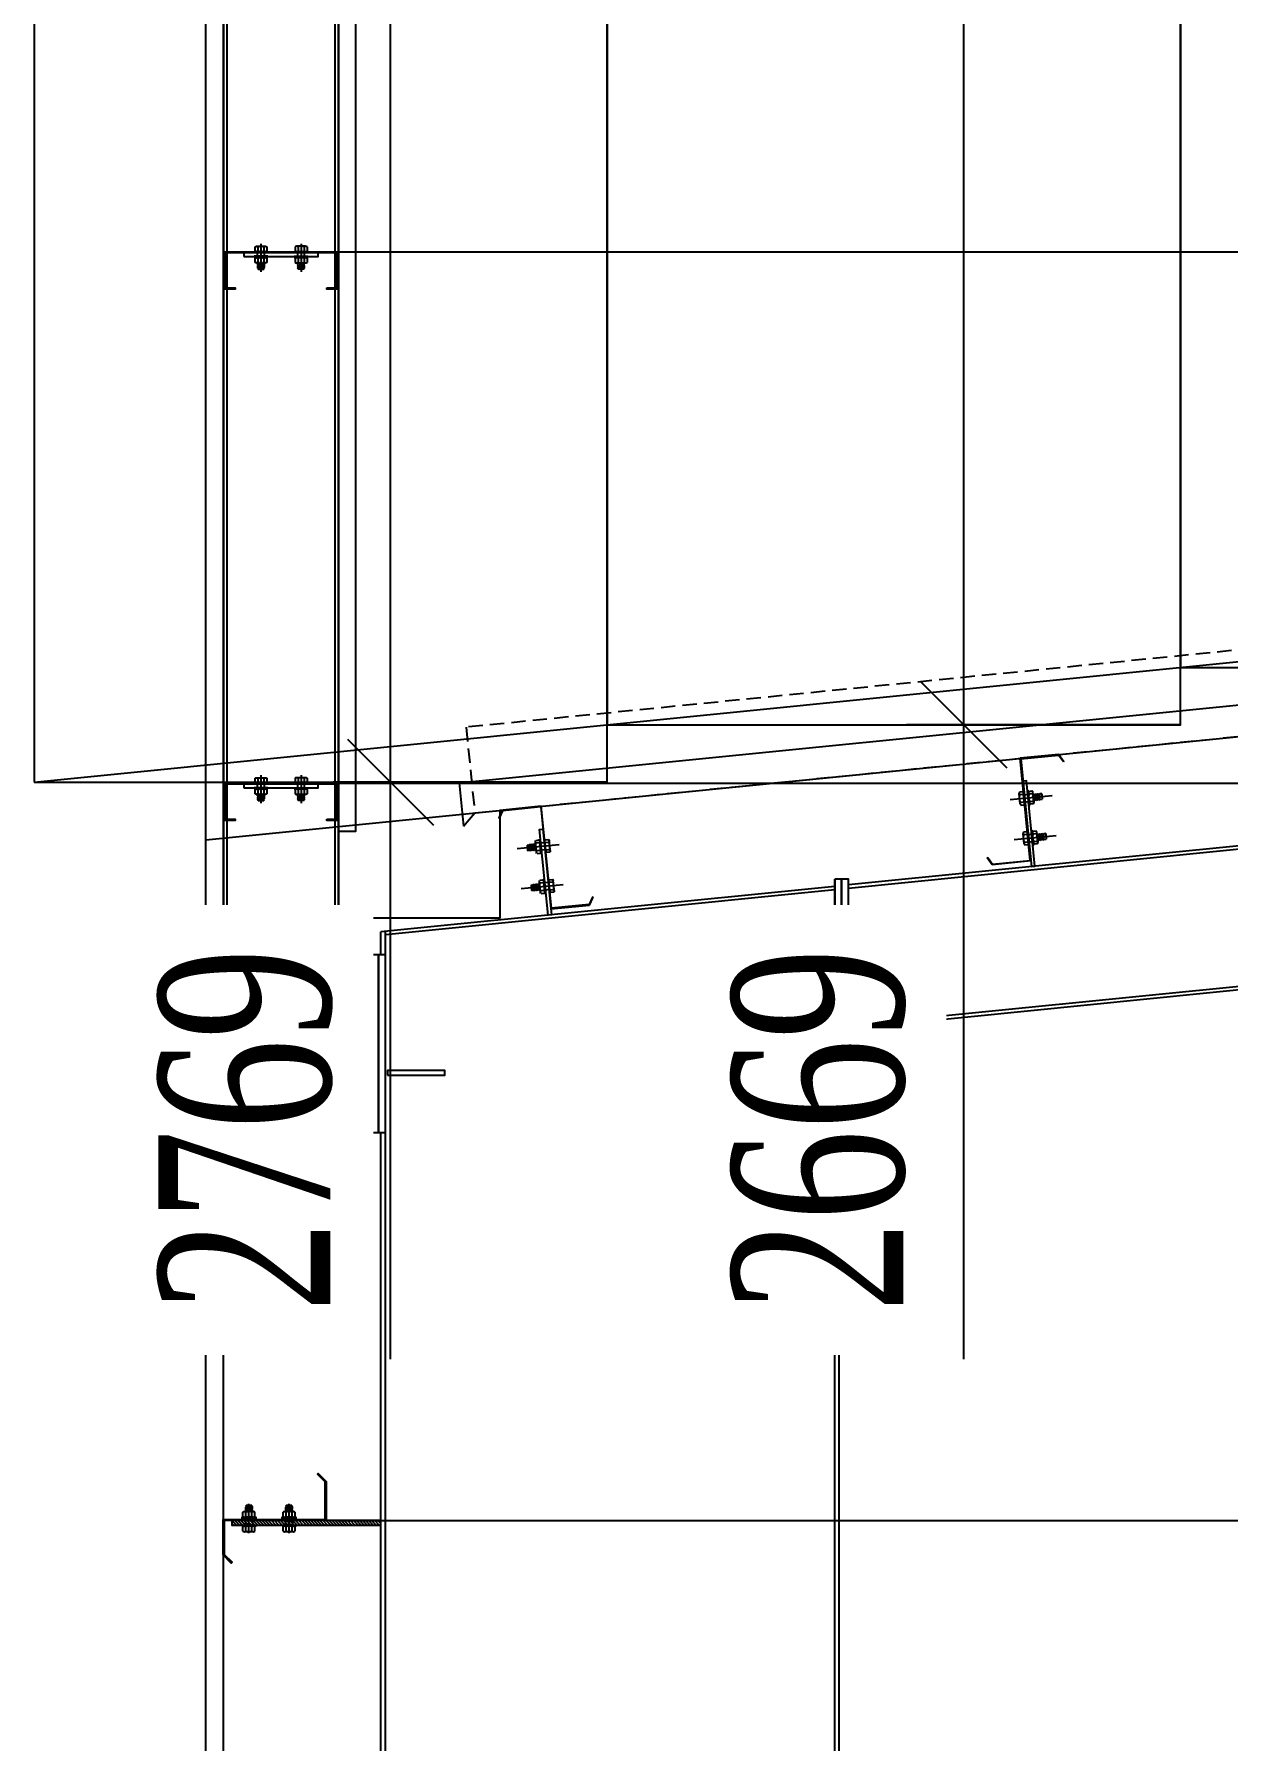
# Model space of a CAD drawing. Header units: inches. Extents: x 315041 to 662841, y -45540 to -35018.
# Drawn here: x 334522.64 to 334543.47, y -38344.68 to -38314.92 of the extents above; entities that cross this region are included whole.
import ezdxf

# ---------------------------------------------------------------- set-up
doc = ezdxf.new("R2010")
doc.units = ezdxf.units.IN
doc.header["$MEASUREMENT"] = 0
doc.linetypes.add('CENTER2', pattern=[28.575, 19.05, -3.175, 3.175, -3.175])
doc.linetypes.add('HIDDEN', pattern=[0.375, 0.25, -0.125])
for name, color, linetype in [('2', 2, 'Continuous'), ('251', 251, 'Continuous'), ('2NET-VE', 8, 'Continuous'), ('3', 3, 'Continuous'), ('4', 4, 'Continuous'), ('5', 5, 'Continuous'), ('6', 6, 'Continuous'), ('7', 7, 'Continuous'), ('8', 8, 'Continuous'), ('9', 9, 'Continuous'), ('DIM', 8, 'Continuous'), ('GIANG', 1, 'Continuous')]:
    doc.layers.add(name, color=color, linetype=linetype)
doc.styles.add('ST1', font='times.ttf', dxfattribs={"width": 0.7})
doc.dimstyles.new('100', dxfattribs={"dimtxt": 3, "dimasz": 1.5, "dimexe": 1, "dimexo": 0, "dimgap": 1, "dimtad": 1, "dimdec": 0, "dimlfac": 100, "dimzin": 0, "dimdsep": 46, "dimtxsty": 'ST1', "dimblk": 'OBLIQUE', "dimcen": 1, "dimdle": 1, "dimclrd": 8, "dimclre": 8, "dimclrt": 3, "dimadec": 0, "dimazin": 0, "dimtfac": 1, "dimtdec": 0, "dimtix": 1, "dimtmove": 1, "dimatfit": 3, "dimfxl": 0, "dimtfill": 1, "dimtolj": 1, "dimtzin": 0, "dimlwd": -1, "dimlwe": -1, "dimarcsym": 1})

# ---------------------------------------------------------------- blocks, each defined once
blk = doc.blocks.new('*U235')
at = {"layer": '2NET-VE', "ltscale": 0.5}
for p, q in [((0, 8.3), (9.5, 8.3)), ((22.9, 7.4), (22.9, 7.4)), ((0, -8.3), (9.5, -8.3)), ((22.9, -7.4), (22.9, -7.4))]:
    blk.add_line(p, q, dxfattribs=at)
at = {"layer": '7', "linetype": 'Continuous'}
for p, q in [((21.9, 6.4), (23.1, 7.7)), ((22.3, -6.4), (23.8, 6.4)), ((23.1, 7.7), (23.8, 6.4)), ((23.8, 6.4), (25.1, 7.7)), ((24.3, -6.4), (25.8, 6.4)), ((25.1, 7.7), (25.8, 6.4)), ((25.8, 6.4), (27, 7.7)), ((26.2, -6.4), (27.7, 6.4)), ((27, 7.7), (27.7, 6.4)), ((27.7, 6.4), (28.9, 7.7)), ((28.1, -6.4), (29.6, 6.4)), ((28.9, 7.7), (29.6, 6.4)), ((29.6, 6.4), (30.9, 7.7)), ((30.1, -6.4), (31.6, 6.4)), ((30.1, -6.4), (31.6, 6.4)), ((30.9, 7.7), (31.6, 6.4)), ((31.6, 6.4), (32.8, 7.7)), ((32, -6.4), (33.5, 6.4)), ((32.8, 7.7), (33.5, 6.4)), ((33.5, 6.4), (34.7, 7.7)), ((33.9, -6.4), (35.4, 6.4)), ((33.9, -6.4), (35.4, 6.4)), ((33.9, -6.4), (35.4, 6.4)), ((34.7, 7.7), (35.4, 6.4)), ((35.4, 6.4), (36.7, 7.7)), ((35.9, -6.4), (37.4, 6.4)), ((36.7, 7.7), (37.4, 6.4)), ((41.9, 6.4), (37.4, 6.4)), ((41.9, 6.4), (41.9, -6.4)), ((22.1, -6.4), (21.7, -6.4)), ((22.3, -6.4), (21.9, -6.4)), ((22.3, -6.4), (23.1, -7.7)), ((23.1, -7.7), (24.3, -6.4)), ((24.3, -6.4), (25, -7.7)), ((25, -7.7), (26.2, -6.4)), ((26.2, -6.4), (26.9, -7.7)), ((26.9, -7.7), (28.1, -6.4)), ((28.1, -6.4), (28.9, -7.7)), ((28.9, -7.7), (30.1, -6.4)), ((30.1, -6.4), (30.8, -7.7)), ((30.8, -7.7), (32, -6.4)), ((32, -6.4), (32.7, -7.7)), ((32.7, -7.7), (33.9, -6.4)), ((33.9, -6.4), (34.7, -7.7)), ((34.7, -7.7), (35.9, -6.4)), ((35.9, -6.4), (41.9, -6.4))]:
    blk.add_line(p, q, dxfattribs=at)
at = {"layer": '8', "linetype": 'Continuous'}
for p, q in [((-10.2, 8.8), (-10.2, 11.9)), ((-10.2, -11.9), (-10.2, 11.9)), ((-0.9, 14.9), (-9.3, 14.9)), ((-1.4, 8.8), (-8.9, 8.8)), ((0, 8.8), (0, 11.9)), ((0, -11.9), (0, 11.9)), ((9.5, -17.6), (9.5, 17.6)), ((9.5, 17.6), (11.4, 17.6)), ((11.4, -17.6), (11.4, 17.6)), ((11.4, 8.8), (11.4, 11.9)), ((11.4, -11.9), (11.4, 11.9)), ((12.3, 14.9), (20.7, 14.9)), ((12.8, 8.8), (20.3, 8.8)), ((21.7, 8.8), (21.7, 11.9)), ((21.7, -11.9), (21.7, 11.9)), ((-10.2, -8.8), (-10.2, -11.9)), ((-9.3, -14.9), (-0.9, -14.9)), ((-1.4, -8.8), (-8.9, -8.8)), ((0, -8.8), (0, -11.9)), ((9.5, -17.6), (11.4, -17.6)), ((11.4, -8.8), (11.4, -11.9)), ((20.7, -14.9), (12.3, -14.9)), ((12.8, -8.8), (20.3, -8.8)), ((21.7, -8.8), (21.7, -11.9))]:
    blk.add_line(p, q, dxfattribs=at)
at = {"layer": '8', "ltscale": 10}
blk.add_line((-32.8, 0), (65.5, 0), dxfattribs=at)
at = {"layer": '8', "linetype": 'Continuous'}
for centre, radius, start, end in [((-4.7, 11.9), 5.58, 146.602, 180), ((-6.1, 11.9), 4.1, 180, 228.5476), ((-6.1, 5.7), 4.1, 131.4524, 180), ((-4.1, 11.9), 4.1, 311.4524, 0), ((-4.1, 5.7), 4.1, 0, 48.5476), ((-5.6, 11.9), 5.58, 0, 33.398), ((17, 11.9), 5.58, 146.602, 180), ((15.5, 11.9), 4.1, 180, 228.5476), ((15.5, 5.7), 4.1, 131.4524, 180), ((17.6, 11.9), 4.1, 311.4524, 0), ((17.6, 5.7), 4.1, 0, 48.5476), ((16.1, 11.9), 5.58, 0, 33.398), ((-6.1, -5.7), 4.1, 180, 228.5476), ((-6.1, -11.9), 4.1, 131.4524, 180), ((-4.7, -11.9), 5.58, 180, 213.398), ((-4.1, -5.7), 4.1, 311.4524, 0), ((-4.1, -11.9), 4.1, 0, 48.5476), ((-5.6, -11.9), 5.58, 326.602, 0), ((15.5, -5.7), 4.1, 180, 228.5476), ((15.5, -11.9), 4.1, 131.4524, 180), ((17, -11.9), 5.58, 180, 213.398), ((17.6, -5.7), 4.1, 311.4524, 0), ((17.6, -11.9), 4.1, 0, 48.5476), ((16.1, -11.9), 5.58, 326.602, 0)]:
    blk.add_arc(centre, radius, start, end, dxfattribs=at)
blk = doc.blocks.new('*U234')
at = {"layer": '2NET-VE', "ltscale": 0.5}
for p, q in [((0, 8.3), (9.5, 8.3)), ((22.9, 7.4), (22.9, 7.4)), ((0, -8.3), (9.5, -8.3)), ((22.9, -7.4), (22.9, -7.4))]:
    blk.add_line(p, q, dxfattribs=at)
at = {"layer": '7', "linetype": 'Continuous'}
for p, q in [((21.9, 6.4), (23.1, 7.7)), ((22.3, -6.4), (23.8, 6.4)), ((23.1, 7.7), (23.8, 6.4)), ((23.8, 6.4), (25.1, 7.7)), ((24.3, -6.4), (25.8, 6.4)), ((25.1, 7.7), (25.8, 6.4)), ((25.8, 6.4), (27, 7.7)), ((26.2, -6.4), (27.7, 6.4)), ((27, 7.7), (27.7, 6.4)), ((27.7, 6.4), (28.9, 7.7)), ((28.1, -6.4), (29.6, 6.4)), ((28.9, 7.7), (29.6, 6.4)), ((29.6, 6.4), (30.9, 7.7)), ((30.1, -6.4), (31.6, 6.4)), ((30.1, -6.4), (31.6, 6.4)), ((30.9, 7.7), (31.6, 6.4)), ((31.6, 6.4), (32.8, 7.7)), ((32, -6.4), (33.5, 6.4)), ((32.8, 7.7), (33.5, 6.4)), ((33.5, 6.4), (34.7, 7.7)), ((33.9, -6.4), (35.4, 6.4)), ((33.9, -6.4), (35.4, 6.4)), ((33.9, -6.4), (35.4, 6.4)), ((34.7, 7.7), (35.4, 6.4)), ((35.4, 6.4), (36.7, 7.7)), ((35.9, -6.4), (37.4, 6.4)), ((36.7, 7.7), (37.4, 6.4)), ((41.9, 6.4), (37.4, 6.4)), ((41.9, 6.4), (41.9, -6.4)), ((22.1, -6.4), (21.7, -6.4)), ((22.3, -6.4), (21.9, -6.4)), ((22.3, -6.4), (23.1, -7.7)), ((23.1, -7.7), (24.3, -6.4)), ((24.3, -6.4), (25, -7.7)), ((25, -7.7), (26.2, -6.4)), ((26.2, -6.4), (26.9, -7.7)), ((26.9, -7.7), (28.1, -6.4)), ((28.1, -6.4), (28.9, -7.7)), ((28.9, -7.7), (30.1, -6.4)), ((30.1, -6.4), (30.8, -7.7)), ((30.8, -7.7), (32, -6.4)), ((32, -6.4), (32.7, -7.7)), ((32.7, -7.7), (33.9, -6.4)), ((33.9, -6.4), (34.7, -7.7)), ((34.7, -7.7), (35.9, -6.4)), ((35.9, -6.4), (41.9, -6.4))]:
    blk.add_line(p, q, dxfattribs=at)
at = {"layer": '8', "linetype": 'Continuous'}
for p, q in [((-10.2, 8.8), (-10.2, 11.9)), ((-10.2, -11.9), (-10.2, 11.9)), ((-0.9, 14.9), (-9.3, 14.9)), ((-1.4, 8.8), (-8.9, 8.8)), ((0, 8.8), (0, 11.9)), ((0, -11.9), (0, 11.9)), ((9.5, -17.6), (9.5, 17.6)), ((9.5, 17.6), (11.4, 17.6)), ((11.4, -17.6), (11.4, 17.6)), ((11.4, 8.8), (11.4, 11.9)), ((11.4, -11.9), (11.4, 11.9)), ((12.3, 14.9), (20.7, 14.9)), ((12.8, 8.8), (20.3, 8.8)), ((21.7, 8.8), (21.7, 11.9)), ((21.7, -11.9), (21.7, 11.9)), ((-10.2, -8.8), (-10.2, -11.9)), ((-9.3, -14.9), (-0.9, -14.9)), ((-1.4, -8.8), (-8.9, -8.8)), ((0, -8.8), (0, -11.9)), ((9.5, -17.6), (11.4, -17.6)), ((11.4, -8.8), (11.4, -11.9)), ((20.7, -14.9), (12.3, -14.9)), ((12.8, -8.8), (20.3, -8.8)), ((21.7, -8.8), (21.7, -11.9))]:
    blk.add_line(p, q, dxfattribs=at)
at = {"layer": '8', "ltscale": 10}
blk.add_line((-32.8, 0), (65.5, 0), dxfattribs=at)
at = {"layer": '8', "linetype": 'Continuous'}
for centre, radius, start, end in [((-4.7, 11.9), 5.58, 146.602, 180), ((-6.1, 11.9), 4.1, 180, 228.5476), ((-6.1, 5.7), 4.1, 131.4524, 180), ((-4.1, 11.9), 4.1, 311.4524, 0), ((-4.1, 5.7), 4.1, 0, 48.5476), ((-5.6, 11.9), 5.58, 0, 33.398), ((17, 11.9), 5.58, 146.602, 180), ((15.5, 11.9), 4.1, 180, 228.5476), ((15.5, 5.7), 4.1, 131.4524, 180), ((17.6, 11.9), 4.1, 311.4524, 0), ((17.6, 5.7), 4.1, 0, 48.5476), ((16.1, 11.9), 5.58, 0, 33.398), ((-6.1, -5.7), 4.1, 180, 228.5476), ((-6.1, -11.9), 4.1, 131.4524, 180), ((-4.7, -11.9), 5.58, 180, 213.398), ((-4.1, -5.7), 4.1, 311.4524, 0), ((-4.1, -11.9), 4.1, 0, 48.5476), ((-5.6, -11.9), 5.58, 326.602, 0), ((15.5, -5.7), 4.1, 180, 228.5476), ((15.5, -11.9), 4.1, 131.4524, 180), ((17, -11.9), 5.58, 180, 213.398), ((17.6, -5.7), 4.1, 311.4524, 0), ((17.6, -11.9), 4.1, 0, 48.5476), ((16.1, -11.9), 5.58, 326.602, 0)]:
    blk.add_arc(centre, radius, start, end, dxfattribs=at)
blk = doc.blocks.new('XM150')
at = {"layer": '2', "ltscale": 0.015}
for p, q in [((68.9, 180), (0.9, 180)), ((0.9, 1.1), (0.9, 180)), ((2, 178.9), (2, 0)), ((2, 178.9), (68.3, 178.9)), ((75.4, 166.5), (68.3, 178.9)), ((68.9, 180), (76.4, 167)), ((76.4, 167), (75.4, 166.5)), ((-73.5, 13), (-72.5, 13.5)), ((-66, 0), (-73.5, 13)), ((-72.5, 13.5), (-65.4, 1.1)), ((2, 0), (-66, 0)), ((-65.4, 1.1), (0.9, 1.1))]:
    blk.add_line(p, q, dxfattribs=at)
at = {"layer": '5'}
blk.add_lwpolyline([(8, -10), (8, 140), (2, 140), (2, -10), (8, -10)], close=True, dxfattribs=at)
at = {"layer": 'GIANG', "xscale": 0.7499999999999999, "yscale": 0.7499999999999999, "zscale": 0.7499999999999999}
for name, p in [('*U235', (0.9, 110)), ('*U234', (0.9, 40))]:
    blk.add_blockref(name, p, dxfattribs=at)
blk = doc.blocks.new('*U261')
at = {"layer": '2', "xscale": 0.008333333333333337, "yscale": 0.008333333333333337, "zscale": 0.008333333333333337, "rotation": 8.530765610063296}
blk.add_blockref('XM150', (0.118, -0.699), dxfattribs=at)
blk = doc.blocks.new('*U250')
at = {"layer": '2', "color": 0, "linetype": 'ByBlock', "lineweight": -2, "transparency": 16777216}
blk.add_blockref('*U261', (0, 0), dxfattribs=at)
blk = doc.blocks.new('*U138')
at = {"layer": '251'}
h = blk.add_hatch(color=256, dxfattribs=at)
h.paths.add_polyline_path([(-0.053, -0.04), (-0.053, -0.043, -0.192582), (-0.048, -0.029, -0.192582), (-0.053, -0.014)])
h.paths.add_polyline_path([(-0.053, 0.014, -0.192582), (-0.048, 0.029, -0.192582), (-0.053, 0.043)])
h = blk.add_hatch(color=256, dxfattribs=at)
h.paths.add_polyline_path([(0.056, -0.04), (0.056, -0.043, -0.192582), (0.062, -0.029, -0.192582), (0.056, -0.014)])
h.paths.add_polyline_path([(0.056, 0.014, -0.192582), (0.062, 0.029, -0.192582), (0.056, 0.043)])
at = {"layer": '5', "linetype": 'CENTER2', "ltscale": 0.2}
blk.add_line((-0.077, 0), (0.194, 0), dxfattribs=at)
at = {"layer": '8'}
for p, q in [((-0.053, 0.04), (-0.053, -0.04)), ((-0.048, 0.058), (-0.006, 0.058)), ((-0.048, 0.029), (-0.006, 0.029)), ((0, 0.043), (0, -0.043)), ((0.044, 0.033), (0, 0.033)), ((0.044, -0.066), (0.044, 0.066)), ((0.044, 0.066), (0.056, 0.066)), ((0.056, -0.066), (0.056, 0.066)), ((0.056, 0.04), (0.056, -0.04)), ((0.062, 0.058), (0.103, 0.058)), ((0.062, 0.029), (0.103, 0.029)), ((0.109, 0.043), (0.109, -0.043)), ((0.117, 0.033), (0.109, 0.033)), ((0.121, 0.027), (0.117, 0.033)), ((0.117, 0.033), (0.117, -0.017)), ((0.117, -0.017), (0.121, 0.027)), ((0.127, 0.033), (0.121, 0.027)), ((0.131, 0.027), (0.127, 0.033)), ((0.164, 0.03), (0.161, 0.027)), ((0.169, 0.027), (0.164, 0.03)), ((0.166, -0.027), (0.167, 0)), ((0.169, 0), (0.167, 0)), ((0.167, 0), (0.169, 0)), ((0.169, 0.027), (0.169, -0.027)), ((-0.048, -0.029), (-0.006, -0.029)), ((-0.048, -0.029), (-0.006, -0.029)), ((-0.048, -0.058), (-0.006, -0.058)), ((0.044, -0.033), (0, -0.033)), ((0.044, -0.066), (0.056, -0.066)), ((0.062, -0.029), (0.103, -0.029)), ((0.062, -0.029), (0.103, -0.029)), ((0.062, -0.058), (0.103, -0.058)), ((0.12, -0.033), (0.109, -0.033)), ((0.126, -0.027), (0.12, -0.033)), ((0.16, -0.033), (0.156, -0.027)), ((0.166, -0.027), (0.16, -0.033)), ((0.166, -0.027), (0.169, -0.027))]:
    blk.add_line(p, q, dxfattribs=at)
for points in [[(0.136, -0.027), (0.13, -0.033), (0.126, -0.027), (0.131, 0.027), (0.137, 0.033), (0.141, 0.027)], [(0.146, -0.027), (0.14, -0.033), (0.136, -0.027), (0.141, 0.027), (0.147, 0.033), (0.151, 0.027)], [(0.156, -0.027), (0.15, -0.033), (0.146, -0.027), (0.151, 0.027), (0.157, 0.033), (0.161, 0.027)]]:
    blk.add_lwpolyline(points, close=True, dxfattribs=at)
for centre, start, end in [((-0.032, 0.043), 136.3972, 223.6028), ((-0.032, 0.014), 136.3972, 180), ((-0.021, 0.043), 316.3972, 43.6028), ((-0.021, 0.014), 0, 43.6028), ((0.077, 0.043), 136.3972, 223.6028), ((0.077, 0.014), 136.3972, 180), ((0.088, 0.043), 316.3972, 43.6028), ((0.088, 0.014), 0, 43.6028), ((-0.032, -0.014), 180, 223.6028), ((-0.032, -0.043), 136.3972, 223.6028), ((-0.021, -0.014), 316.3972, 0), ((-0.021, -0.043), 316.3972, 43.6028), ((0.077, -0.014), 180, 223.6028), ((0.077, -0.043), 136.3972, 223.6028), ((0.088, -0.014), 316.3972, 0), ((0.088, -0.043), 316.3972, 43.6028)]:
    blk.add_arc(centre, 0.0209, start, end, dxfattribs=at)
blk = doc.blocks.new('*U139')
at = {"layer": '251'}
h = blk.add_hatch(color=256, dxfattribs=at)
h.paths.add_polyline_path([(-0.053, -0.04), (-0.053, -0.043, -0.192582), (-0.048, -0.029, -0.192582), (-0.053, -0.014)])
h.paths.add_polyline_path([(-0.053, 0.014, -0.192582), (-0.048, 0.029, -0.192582), (-0.053, 0.043)])
h = blk.add_hatch(color=256, dxfattribs=at)
h.paths.add_polyline_path([(0.056, -0.04), (0.056, -0.043, -0.192582), (0.062, -0.029, -0.192582), (0.056, -0.014)])
h.paths.add_polyline_path([(0.056, 0.014, -0.192582), (0.062, 0.029, -0.192582), (0.056, 0.043)])
at = {"layer": '5', "linetype": 'CENTER2', "ltscale": 0.2}
blk.add_line((-0.077, 0), (0.194, 0), dxfattribs=at)
at = {"layer": '8'}
for p, q in [((-0.053, 0.04), (-0.053, -0.04)), ((-0.048, 0.058), (-0.006, 0.058)), ((-0.048, 0.029), (-0.006, 0.029)), ((0, 0.043), (0, -0.043)), ((0.044, 0.033), (0, 0.033)), ((0.044, -0.066), (0.044, 0.066)), ((0.044, 0.066), (0.056, 0.066)), ((0.056, -0.066), (0.056, 0.066)), ((0.056, 0.04), (0.056, -0.04)), ((0.062, 0.058), (0.103, 0.058)), ((0.062, 0.029), (0.103, 0.029)), ((0.109, 0.043), (0.109, -0.043)), ((0.117, 0.033), (0.109, 0.033)), ((0.121, 0.027), (0.117, 0.033)), ((0.117, 0.033), (0.117, -0.017)), ((0.117, -0.017), (0.121, 0.027)), ((0.127, 0.033), (0.121, 0.027)), ((0.131, 0.027), (0.127, 0.033)), ((0.164, 0.03), (0.161, 0.027)), ((0.169, 0.027), (0.164, 0.03)), ((0.166, -0.027), (0.167, 0)), ((0.169, 0), (0.167, 0)), ((0.167, 0), (0.169, 0)), ((0.169, 0.027), (0.169, -0.027)), ((-0.048, -0.029), (-0.006, -0.029)), ((-0.048, -0.029), (-0.006, -0.029)), ((-0.048, -0.058), (-0.006, -0.058)), ((0.044, -0.033), (0, -0.033)), ((0.044, -0.066), (0.056, -0.066)), ((0.062, -0.029), (0.103, -0.029)), ((0.062, -0.029), (0.103, -0.029)), ((0.062, -0.058), (0.103, -0.058)), ((0.12, -0.033), (0.109, -0.033)), ((0.126, -0.027), (0.12, -0.033)), ((0.16, -0.033), (0.156, -0.027)), ((0.166, -0.027), (0.16, -0.033)), ((0.166, -0.027), (0.169, -0.027))]:
    blk.add_line(p, q, dxfattribs=at)
for points in [[(0.136, -0.027), (0.13, -0.033), (0.126, -0.027), (0.131, 0.027), (0.137, 0.033), (0.141, 0.027)], [(0.146, -0.027), (0.14, -0.033), (0.136, -0.027), (0.141, 0.027), (0.147, 0.033), (0.151, 0.027)], [(0.156, -0.027), (0.15, -0.033), (0.146, -0.027), (0.151, 0.027), (0.157, 0.033), (0.161, 0.027)]]:
    blk.add_lwpolyline(points, close=True, dxfattribs=at)
for centre, start, end in [((-0.032, 0.043), 136.3972, 223.6028), ((-0.032, 0.014), 136.3972, 180), ((-0.021, 0.043), 316.3972, 43.6028), ((-0.021, 0.014), 0, 43.6028), ((0.077, 0.043), 136.3972, 223.6028), ((0.077, 0.014), 136.3972, 180), ((0.088, 0.043), 316.3972, 43.6028), ((0.088, 0.014), 0, 43.6028), ((-0.032, -0.014), 180, 223.6028), ((-0.032, -0.043), 136.3972, 223.6028), ((-0.021, -0.014), 316.3972, 0), ((-0.021, -0.043), 316.3972, 43.6028), ((0.077, -0.014), 180, 223.6028), ((0.077, -0.043), 136.3972, 223.6028), ((0.088, -0.014), 316.3972, 0), ((0.088, -0.043), 316.3972, 43.6028)]:
    blk.add_arc(centre, 0.0209, start, end, dxfattribs=at)
blk = doc.blocks.new('*U140')
at = {"layer": '251'}
h = blk.add_hatch(color=256, dxfattribs=at)
h.paths.add_polyline_path([(-0.053, -0.04), (-0.053, -0.043, -0.192582), (-0.048, -0.029, -0.192582), (-0.053, -0.014)])
h.paths.add_polyline_path([(-0.053, 0.014, -0.192582), (-0.048, 0.029, -0.192582), (-0.053, 0.043)])
h = blk.add_hatch(color=256, dxfattribs=at)
h.paths.add_polyline_path([(0.056, -0.04), (0.056, -0.043, -0.192582), (0.062, -0.029, -0.192582), (0.056, -0.014)])
h.paths.add_polyline_path([(0.056, 0.014, -0.192582), (0.062, 0.029, -0.192582), (0.056, 0.043)])
at = {"layer": '5', "linetype": 'CENTER2', "ltscale": 0.2}
blk.add_line((-0.077, 0), (0.194, 0), dxfattribs=at)
at = {"layer": '8'}
for p, q in [((-0.053, 0.04), (-0.053, -0.04)), ((-0.048, 0.058), (-0.006, 0.058)), ((-0.048, 0.029), (-0.006, 0.029)), ((0, 0.043), (0, -0.043)), ((0.044, 0.033), (0, 0.033)), ((0.044, -0.066), (0.044, 0.066)), ((0.044, 0.066), (0.056, 0.066)), ((0.056, -0.066), (0.056, 0.066)), ((0.056, 0.04), (0.056, -0.04)), ((0.062, 0.058), (0.103, 0.058)), ((0.062, 0.029), (0.103, 0.029)), ((0.109, 0.043), (0.109, -0.043)), ((0.117, 0.033), (0.109, 0.033)), ((0.121, 0.027), (0.117, 0.033)), ((0.117, 0.033), (0.117, -0.017)), ((0.117, -0.017), (0.121, 0.027)), ((0.127, 0.033), (0.121, 0.027)), ((0.131, 0.027), (0.127, 0.033)), ((0.164, 0.03), (0.161, 0.027)), ((0.169, 0.027), (0.164, 0.03)), ((0.166, -0.027), (0.167, 0)), ((0.169, 0), (0.167, 0)), ((0.167, 0), (0.169, 0)), ((0.169, 0.027), (0.169, -0.027)), ((-0.048, -0.029), (-0.006, -0.029)), ((-0.048, -0.029), (-0.006, -0.029)), ((-0.048, -0.058), (-0.006, -0.058)), ((0.044, -0.033), (0, -0.033)), ((0.044, -0.066), (0.056, -0.066)), ((0.062, -0.029), (0.103, -0.029)), ((0.062, -0.029), (0.103, -0.029)), ((0.062, -0.058), (0.103, -0.058)), ((0.12, -0.033), (0.109, -0.033)), ((0.126, -0.027), (0.12, -0.033)), ((0.16, -0.033), (0.156, -0.027)), ((0.166, -0.027), (0.16, -0.033)), ((0.166, -0.027), (0.169, -0.027))]:
    blk.add_line(p, q, dxfattribs=at)
for points in [[(0.136, -0.027), (0.13, -0.033), (0.126, -0.027), (0.131, 0.027), (0.137, 0.033), (0.141, 0.027)], [(0.146, -0.027), (0.14, -0.033), (0.136, -0.027), (0.141, 0.027), (0.147, 0.033), (0.151, 0.027)], [(0.156, -0.027), (0.15, -0.033), (0.146, -0.027), (0.151, 0.027), (0.157, 0.033), (0.161, 0.027)]]:
    blk.add_lwpolyline(points, close=True, dxfattribs=at)
for centre, start, end in [((-0.032, 0.043), 136.3972, 223.6028), ((-0.032, 0.014), 136.3972, 180), ((-0.021, 0.043), 316.3972, 43.6028), ((-0.021, 0.014), 0, 43.6028), ((0.077, 0.043), 136.3972, 223.6028), ((0.077, 0.014), 136.3972, 180), ((0.088, 0.043), 316.3972, 43.6028), ((0.088, 0.014), 0, 43.6028), ((-0.032, -0.014), 180, 223.6028), ((-0.032, -0.043), 136.3972, 223.6028), ((-0.021, -0.014), 316.3972, 0), ((-0.021, -0.043), 316.3972, 43.6028), ((0.077, -0.014), 180, 223.6028), ((0.077, -0.043), 136.3972, 223.6028), ((0.088, -0.014), 316.3972, 0), ((0.088, -0.043), 316.3972, 43.6028)]:
    blk.add_arc(centre, 0.0209, start, end, dxfattribs=at)
blk = doc.blocks.new('*U141')
at = {"layer": '251'}
h = blk.add_hatch(color=256, dxfattribs=at)
h.paths.add_polyline_path([(-0.053, -0.04), (-0.053, -0.043, -0.192582), (-0.048, -0.029, -0.192582), (-0.053, -0.014)])
h.paths.add_polyline_path([(-0.053, 0.014, -0.192582), (-0.048, 0.029, -0.192582), (-0.053, 0.043)])
h = blk.add_hatch(color=256, dxfattribs=at)
h.paths.add_polyline_path([(0.056, -0.04), (0.056, -0.043, -0.192582), (0.062, -0.029, -0.192582), (0.056, -0.014)])
h.paths.add_polyline_path([(0.056, 0.014, -0.192582), (0.062, 0.029, -0.192582), (0.056, 0.043)])
at = {"layer": '5', "linetype": 'CENTER2', "ltscale": 0.2}
blk.add_line((-0.077, 0), (0.194, 0), dxfattribs=at)
at = {"layer": '8'}
for p, q in [((-0.053, 0.04), (-0.053, -0.04)), ((-0.048, 0.058), (-0.006, 0.058)), ((-0.048, 0.029), (-0.006, 0.029)), ((0, 0.043), (0, -0.043)), ((0.044, 0.033), (0, 0.033)), ((0.044, -0.066), (0.044, 0.066)), ((0.044, 0.066), (0.056, 0.066)), ((0.056, -0.066), (0.056, 0.066)), ((0.056, 0.04), (0.056, -0.04)), ((0.062, 0.058), (0.103, 0.058)), ((0.062, 0.029), (0.103, 0.029)), ((0.109, 0.043), (0.109, -0.043)), ((0.117, 0.033), (0.109, 0.033)), ((0.121, 0.027), (0.117, 0.033)), ((0.117, 0.033), (0.117, -0.017)), ((0.117, -0.017), (0.121, 0.027)), ((0.127, 0.033), (0.121, 0.027)), ((0.131, 0.027), (0.127, 0.033)), ((0.164, 0.03), (0.161, 0.027)), ((0.169, 0.027), (0.164, 0.03)), ((0.166, -0.027), (0.167, 0)), ((0.169, 0), (0.167, 0)), ((0.167, 0), (0.169, 0)), ((0.169, 0.027), (0.169, -0.027)), ((-0.048, -0.029), (-0.006, -0.029)), ((-0.048, -0.029), (-0.006, -0.029)), ((-0.048, -0.058), (-0.006, -0.058)), ((0.044, -0.033), (0, -0.033)), ((0.044, -0.066), (0.056, -0.066)), ((0.062, -0.029), (0.103, -0.029)), ((0.062, -0.029), (0.103, -0.029)), ((0.062, -0.058), (0.103, -0.058)), ((0.12, -0.033), (0.109, -0.033)), ((0.126, -0.027), (0.12, -0.033)), ((0.16, -0.033), (0.156, -0.027)), ((0.166, -0.027), (0.16, -0.033)), ((0.166, -0.027), (0.169, -0.027))]:
    blk.add_line(p, q, dxfattribs=at)
for points in [[(0.136, -0.027), (0.13, -0.033), (0.126, -0.027), (0.131, 0.027), (0.137, 0.033), (0.141, 0.027)], [(0.146, -0.027), (0.14, -0.033), (0.136, -0.027), (0.141, 0.027), (0.147, 0.033), (0.151, 0.027)], [(0.156, -0.027), (0.15, -0.033), (0.146, -0.027), (0.151, 0.027), (0.157, 0.033), (0.161, 0.027)]]:
    blk.add_lwpolyline(points, close=True, dxfattribs=at)
for centre, start, end in [((-0.032, 0.043), 136.3972, 223.6028), ((-0.032, 0.014), 136.3972, 180), ((-0.021, 0.043), 316.3972, 43.6028), ((-0.021, 0.014), 0, 43.6028), ((0.077, 0.043), 136.3972, 223.6028), ((0.077, 0.014), 136.3972, 180), ((0.088, 0.043), 316.3972, 43.6028), ((0.088, 0.014), 0, 43.6028), ((-0.032, -0.014), 180, 223.6028), ((-0.032, -0.043), 136.3972, 223.6028), ((-0.021, -0.014), 316.3972, 0), ((-0.021, -0.043), 316.3972, 43.6028), ((0.077, -0.014), 180, 223.6028), ((0.077, -0.043), 136.3972, 223.6028), ((0.088, -0.014), 316.3972, 0), ((0.088, -0.043), 316.3972, 43.6028)]:
    blk.add_arc(centre, 0.0209, start, end, dxfattribs=at)
blk = doc.blocks.new('*U255')
at = {"layer": '2', "xscale": 0.008333333333333337, "yscale": 0.008333333333333337, "zscale": 0.008333333333333337, "rotation": 8.530765610063296}
blk.add_blockref('XM150', (0.118, -0.699), dxfattribs=at)
blk = doc.blocks.new('*U256')
at = {"layer": '2', "color": 0, "linetype": 'ByBlock', "lineweight": -2, "transparency": 16777216}
blk.add_blockref('*U255', (0, 0), dxfattribs=at)
blk = doc.blocks.new('*U253')
at = {"layer": '2', "xscale": 0.008333333333333335, "yscale": 0.008333333333333335, "zscale": 0.008333333333333335, "rotation": 5.710593137616317}
blk.add_blockref('XM150', (0.083, -0.704), dxfattribs=at)
blk = doc.blocks.new('*U254')
at = {"layer": 'DIM', "color": 0, "linetype": 'ByBlock', "lineweight": -2, "transparency": 16777216}
blk.add_blockref('*U253', (-89.553, -8.955), dxfattribs=at)
blk = doc.blocks.new('A$C6A7930B6')
at = {"layer": '2'}
h = blk.add_hatch(dxfattribs=at)
h.set_pattern_fill('ANSI31', color=256, scale=0.125, angle=-90, style=0)
h.set_pattern_definition([(315, (3303.04439, 11524.56439), (0.011048543456, 0.011048543456), [])])
h.paths.add_polyline_path([(1.5, 1.185), (1.5, 0.619), (0.016, 0.619), (0.016, 0.124), (0.129, 0.011), (0.118, 0), (0, 0.118), (0, 0.635), (1.484, 0.635), (1.484, 1.179), (1.371, 1.292), (1.382, 1.303)])
at = {"layer": '251'}
h = blk.add_hatch(color=256, dxfattribs=at)
h.paths.add_polyline_path([(0.314, 0.668), (0.31, 0.668, 0.192582), (0.332, 0.676, 0.192582), (0.353, 0.668)])
h.paths.add_polyline_path([(0.397, 0.668, 0.192582), (0.418, 0.676, 0.192582), (0.44, 0.668)])
h = blk.add_hatch(color=256, dxfattribs=at)
h.paths.add_polyline_path([(0.898, 0.668), (0.893, 0.668, 0.192582), (0.915, 0.676, 0.192582), (0.937, 0.668)])
h.paths.add_polyline_path([(0.98, 0.668, 0.192582), (1.002, 0.676, 0.192582), (1.023, 0.668)])
h = blk.add_hatch(color=256, dxfattribs=at)
h.paths.add_polyline_path([(0.314, 0.455), (0.31, 0.455, 0.192582), (0.332, 0.464, 0.192582), (0.353, 0.455)])
h.paths.add_polyline_path([(0.397, 0.455, 0.192582), (0.418, 0.464, 0.192582), (0.44, 0.455)])
h = blk.add_hatch(color=256, dxfattribs=at)
h.paths.add_polyline_path([(0.898, 0.455), (0.893, 0.455, 0.192582), (0.915, 0.464, 0.192582), (0.937, 0.455)])
h.paths.add_polyline_path([(0.98, 0.455, 0.192582), (1.002, 0.464, 0.192582), (1.023, 0.455)])
at = {"layer": '9', "linetype": 'Continuous'}
h = blk.add_hatch(dxfattribs=at)
h.set_pattern_fill('ANSI31', color=250, scale=0.25, angle=-90, style=0)
h.set_pattern_definition([(315, (3302.900187, 11527.014995), (0.02209708691, 0.02209708691), [])])
h.paths.add_polyline_path([(2.292, 0.552), (2.292, 0.619), (0.125, 0.619), (0.125, 0.552)])
at = {"layer": '2'}
blk.add_lwpolyline([(1.5, 1.185), (1.5, 0.619), (0.016, 0.619), (0.016, 0.124), (0.129, 0.011), (0.118, 0), (0, 0.118), (0, 0.635), (1.484, 0.635), (1.484, 1.179), (1.371, 1.292), (1.382, 1.303)], close=True, dxfattribs=at)
at = {"layer": '5', "linetype": 'CENTER2', "ltscale": 0.2}
for p, q in [((0.375, 0.436), (0.375, 0.859)), ((0.958, 0.436), (0.958, 0.859))]:
    blk.add_line(p, q, dxfattribs=at)
at = {"layer": '6'}
blk.add_lwpolyline([(2.292, 0.552), (2.292, 0.619), (0.125, 0.619), (0.125, 0.552), (2.292, 0.552)], dxfattribs=at)
at = {"layer": '8'}
for p, q in [((0.44, 0.748), (0.31, 0.748)), ((0.335, 0.832), (0.325, 0.824)), ((0.325, 0.824), (0.335, 0.817)), ((0.335, 0.772), (0.325, 0.764)), ((0.325, 0.764), (0.325, 0.748)), ((0.415, 0.837), (0.335, 0.837)), ((0.335, 0.832), (0.335, 0.837)), ((0.335, 0.832), (0.375, 0.835)), ((0.35, 0.759), (0.415, 0.765)), ((0.425, 0.759), (0.35, 0.759)), ((0.375, 0.837), (0.375, 0.835)), ((0.375, 0.835), (0.375, 0.837)), ((0.415, 0.837), (0.42, 0.83)), ((0.42, 0.83), (0.415, 0.825)), ((0.415, 0.78), (0.425, 0.774)), ((0.425, 0.774), (0.415, 0.765)), ((0.415, 0.765), (0.425, 0.759)), ((0.425, 0.759), (0.425, 0.748)), ((1.023, 0.748), (0.893, 0.748)), ((0.918, 0.832), (0.908, 0.824)), ((0.908, 0.824), (0.918, 0.817)), ((0.918, 0.772), (0.908, 0.764)), ((0.908, 0.764), (0.908, 0.748)), ((0.998, 0.837), (0.918, 0.837)), ((0.918, 0.832), (0.918, 0.837)), ((0.918, 0.832), (0.958, 0.835)), ((0.933, 0.759), (0.998, 0.765)), ((1.008, 0.759), (0.933, 0.759)), ((0.958, 0.837), (0.958, 0.835)), ((0.958, 0.835), (0.958, 0.837)), ((0.998, 0.837), (1.003, 0.83)), ((1.003, 0.83), (0.998, 0.825)), ((0.998, 0.78), (1.008, 0.774)), ((1.008, 0.774), (0.998, 0.765)), ((0.998, 0.765), (1.008, 0.759)), ((1.008, 0.759), (1.008, 0.748)), ((0.288, 0.676), (0.288, 0.739)), ((0.288, 0.464), (0.288, 0.526)), ((0.44, 0.535), (0.31, 0.535)), ((0.436, 0.668), (0.314, 0.668)), ((0.436, 0.552), (0.314, 0.552)), ((0.325, 0.635), (0.325, 0.552)), ((0.332, 0.676), (0.332, 0.739)), ((0.332, 0.676), (0.332, 0.739)), ((0.332, 0.464), (0.332, 0.526)), ((0.332, 0.464), (0.332, 0.526)), ((0.418, 0.676), (0.418, 0.739)), ((0.418, 0.464), (0.418, 0.526)), ((0.425, 0.635), (0.425, 0.552)), ((0.462, 0.676), (0.462, 0.739)), ((0.462, 0.464), (0.462, 0.526)), ((0.872, 0.676), (0.872, 0.739)), ((0.872, 0.464), (0.872, 0.526)), ((1.023, 0.535), (0.893, 0.535)), ((1.019, 0.668), (0.898, 0.668)), ((1.019, 0.552), (0.898, 0.552)), ((0.908, 0.635), (0.908, 0.552)), ((0.915, 0.676), (0.915, 0.739)), ((0.915, 0.676), (0.915, 0.739)), ((0.915, 0.464), (0.915, 0.526)), ((0.915, 0.464), (0.915, 0.526)), ((1.002, 0.676), (1.002, 0.739)), ((1.002, 0.464), (1.002, 0.526)), ((1.008, 0.635), (1.008, 0.552)), ((1.045, 0.676), (1.045, 0.739)), ((1.045, 0.464), (1.045, 0.526)), ((0.436, 0.455), (0.314, 0.455)), ((1.019, 0.455), (0.898, 0.455))]:
    blk.add_line(p, q, dxfattribs=at)
for points in [[(0.335, 0.817), (0.325, 0.809), (0.335, 0.802), (0.415, 0.81), (0.425, 0.819), (0.415, 0.825)], [(0.335, 0.802), (0.325, 0.794), (0.335, 0.787), (0.415, 0.795), (0.425, 0.804), (0.415, 0.81)], [(0.335, 0.787), (0.325, 0.779), (0.335, 0.772), (0.415, 0.78), (0.425, 0.789), (0.415, 0.795)], [(0.918, 0.817), (0.908, 0.809), (0.918, 0.802), (0.998, 0.81), (1.008, 0.819), (0.998, 0.825)], [(0.918, 0.802), (0.908, 0.794), (0.918, 0.787), (0.998, 0.795), (1.008, 0.804), (0.998, 0.81)], [(0.918, 0.787), (0.908, 0.779), (0.918, 0.772), (0.998, 0.78), (1.008, 0.789), (0.998, 0.795)], [(0.275, 0.65), (0.275, 0.668), (0.475, 0.668), (0.475, 0.65)], [(0.275, 0.535), (0.275, 0.552), (0.475, 0.552), (0.475, 0.535)], [(0.859, 0.65), (0.859, 0.668), (1.058, 0.668), (1.058, 0.65)], [(0.859, 0.535), (0.859, 0.552), (1.058, 0.552), (1.058, 0.535)]]:
    blk.add_lwpolyline(points, close=True, dxfattribs=at)
for centre, start, end in [((0.31, 0.716), 46.3972, 133.6028), ((0.353, 0.716), 90, 133.6028), ((0.397, 0.716), 46.3972, 90), ((0.44, 0.716), 46.3972, 133.6028), ((0.893, 0.716), 46.3972, 133.6028), ((0.937, 0.716), 90, 133.6028), ((0.98, 0.716), 46.3972, 90), ((1.023, 0.716), 46.3972, 133.6028), ((0.31, 0.699), 226.3972, 313.6028), ((0.31, 0.503), 46.3972, 133.6028), ((0.353, 0.699), 226.3972, 270), ((0.353, 0.503), 90, 133.6028), ((0.397, 0.699), 270, 313.6028), ((0.397, 0.503), 46.3972, 90), ((0.44, 0.699), 226.3972, 313.6028), ((0.44, 0.503), 46.3972, 133.6028), ((0.893, 0.699), 226.3972, 313.6028), ((0.893, 0.503), 46.3972, 133.6028), ((0.937, 0.699), 226.3972, 270), ((0.937, 0.503), 90, 133.6028), ((0.98, 0.699), 270, 313.6028), ((0.98, 0.503), 46.3972, 90), ((1.023, 0.699), 226.3972, 313.6028), ((1.023, 0.503), 46.3972, 133.6028), ((0.31, 0.486), 226.3972, 313.6028), ((0.353, 0.486), 226.3972, 270), ((0.397, 0.486), 270, 313.6028), ((0.44, 0.486), 226.3972, 313.6028), ((0.893, 0.486), 226.3972, 313.6028), ((0.937, 0.486), 226.3972, 270), ((0.98, 0.486), 270, 313.6028), ((1.023, 0.486), 226.3972, 313.6028)]:
    blk.add_arc(centre, 0.0314, start, end, dxfattribs=at)
blk = doc.blocks.new('_Oblique')
at = {"color": 0, "linetype": 'ByBlock', "lineweight": -2}
blk.add_line((-0.5, -0.5), (0.5, 0.5), dxfattribs=at)
blk = doc.blocks.new('*D1175')
at = {"color": 8, "linetype": 'Continuous', "transparency": 16777216}
for p, q in [((334538.863, -38327.961), (334538.863, -38299.276)), ((334542.644, -38300.276), (334537.863, -38300.276)), ((334542.644, -38326.961), (334537.863, -38326.961)), ((334538.863, -38338.03), (334538.863, -38326.961))]:
    blk.add_line(p, q, dxfattribs=at)
at = {"layer": 'Defpoints', "color": 0, "transparency": 16777216}
for p in [(334538.863, -38300.276), (334542.644, -38300.276), (334542.644, -38326.961)]:
    blk.add_point(p, dxfattribs=at)
at = {"color": 8, "transparency": 16777216, "xscale": 1.5, "yscale": 1.5, "zscale": 1.5}
for p, rotation in [((334538.863, -38300.276), 90), ((334538.863, -38326.961), 270)]:
    blk.add_blockref('_Oblique', p, dxfattribs=dict(at, rotation=rotation))
at = {"color": 5, "transparency": 16777216, "insert": (334536.333, -38334.03), "char_height": 3, "attachment_point": 5, "rotation": 90, "style": 'ST1', "bg_fill": 3, "box_fill_scale": 1.25, "bg_fill_color": 256, "bg_fill_true_color": 13158600, "bg_fill_transparency": 10050240}
blk.add_mtext('\\A1;2669', dxfattribs=at)
blk = doc.blocks.new('*D1176')
at = {"color": 8, "linetype": 'Continuous', "transparency": 16777216}
for p, q in [((334528.863, -38328.961), (334528.863, -38299.276)), ((334532.644, -38300.276), (334527.863, -38300.276)), ((334532.644, -38327.961), (334527.863, -38327.961)), ((334528.863, -38338.03), (334528.863, -38327.961))]:
    blk.add_line(p, q, dxfattribs=at)
at = {"layer": 'Defpoints', "color": 0, "transparency": 16777216}
for p in [(334528.863, -38300.276), (334532.644, -38300.276), (334532.644, -38327.961)]:
    blk.add_point(p, dxfattribs=at)
at = {"color": 8, "transparency": 16777216, "xscale": 1.5, "yscale": 1.5, "zscale": 1.5}
for p, rotation in [((334528.863, -38300.276), 90), ((334528.863, -38327.961), 270)]:
    blk.add_blockref('_Oblique', p, dxfattribs=dict(at, rotation=rotation))
at = {"color": 5, "transparency": 16777216, "insert": (334526.333, -38334.03), "char_height": 3, "attachment_point": 5, "rotation": 90, "style": 'ST1', "bg_fill": 3, "box_fill_scale": 1.25, "bg_fill_color": 256, "bg_fill_true_color": 13158600, "bg_fill_transparency": 10028432}
blk.add_mtext('\\A1;2769', dxfattribs=at)

msp = doc.modelspace()

# ---------------------------------------------------------------- linework, layer by layer
at = {"color": 5}
for points in [[(334522.6444, -38327.9612), (334532.6444, -38327.9612), (334532.6444, -38300.2758), (334522.6444, -38300.2758)], [(334532.6444, -38326.9612), (334542.6444, -38326.9612), (334542.6444, -38300.2758), (334532.6444, -38300.2758)], [(334542.6444, -38325.9612), (334552.6444, -38325.9612), (334552.6444, -38300.2758), (334542.6444, -38300.2758)]]:
    msp.add_lwpolyline(points, close=True, dxfattribs=at)
at = {"color": 8}
msp.add_lwpolyline([(334525.6419, -38300.1758), (334790.9427, -38300.1758), (334790.9427, -38561.1758), (334525.6419, -38561.1758)], close=True, dxfattribs=at)
at = {"color": 1, "true_color": 0xfa051e}
for points in [[(334522.6444, -38327.9612), (334658.4423, -38314.3814), (334795.9419, -38328.1314)], [(334525.6419, -38328.9679), (334658.4423, -38315.6879), (334790.9427, -38328.9379)]]:
    msp.add_lwpolyline(points, dxfattribs=at)
at = {"layer": '2', "color": 9}
for p, q in [((334530.0609, -38327.9733), (334530.1369, -38328.733)), ((334530.1369, -38328.733), (334530.3314, -38328.499)), ((334527.9419, -38340.8416), (334788.9427, -38340.8416))]:
    msp.add_line(p, q, dxfattribs=at)
at = {"layer": '2', "color": 9, "ltscale": 50}
for points in [[(334527.7517, -38319.3424), (334527.9317, -38319.3424), (334527.9317, -38318.7324), (334525.9717, -38318.7324), (334525.9717, -38319.3424), (334526.1517, -38319.3424), (334526.1517, -38319.3624), (334525.9717, -38319.3624, -0.4142136), (334525.9517, -38319.3424), (334525.9517, -38318.7324, -0.4142136), (334525.9717, -38318.7124), (334527.9317, -38318.7124, -0.4142136), (334527.9517, -38318.7324), (334527.9517, -38319.3424, -0.4142136), (334527.9317, -38319.3624), (334527.7517, -38319.3624), (334527.7517, -38319.3424)], [(334527.7517, -38328.6106), (334527.9317, -38328.6106), (334527.9317, -38328.0006), (334525.9717, -38328.0006), (334525.9717, -38328.6106), (334526.1517, -38328.6106), (334526.1517, -38328.6306), (334525.9717, -38328.6306, -0.4142136), (334525.9517, -38328.6106), (334525.9517, -38328.0006, -0.4142136), (334525.9717, -38327.9806), (334527.9317, -38327.9806, -0.4142136), (334527.9517, -38328.0006), (334527.9517, -38328.6106, -0.4142136), (334527.9317, -38328.6306), (334527.7517, -38328.6306), (334527.7517, -38328.6106)]]:
    msp.add_lwpolyline(points, format="xyb", dxfattribs=at)
at = {"layer": '2', "color": 9}
msp.add_lwpolyline([(334531.4915, -38328.383), (334530.769, -38328.4552), (334530.769, -38328.4552)], dxfattribs=at)
at = {"layer": '3', "color": 9}
for p, q in [((334530.0609, -38327.9733), (334658.4423, -38315.1351)), ((334530.1157, -38328.5206), (334658.4423, -38315.6879))]:
    msp.add_line(p, q, dxfattribs=at)
for points in [[(334525.9419, -38561.1758), (334525.6419, -38561.1758), (334525.6419, -38300.1758), (334525.9419, -38300.1758)], [(334527.9517, -38300.1958), (334528.2515, -38300.1958), (334528.2515, -38328.8222), (334527.9517, -38328.8222)]]:
    msp.add_lwpolyline(points, close=True, dxfattribs=at)
at = {"layer": '4', "color": 9}
for p, q in [((334527.8419, -38318.7124), (334591.3673, -38318.7124)), ((334527.8419, -38327.9806), (334591.3673, -38327.9806))]:
    msp.add_line(p, q, dxfattribs=at)
at = {"layer": '5', "color": 9}
for points in [[(334526.3017, -38318.7924), (334527.6017, -38318.7924), (334527.6017, -38318.7324), (334526.3017, -38318.7324)], [(334526.3017, -38328.0606), (334527.6017, -38328.0606), (334527.6017, -38328.0006), (334526.3017, -38328.0006)]]:
    msp.add_lwpolyline(points, close=True, dxfattribs=at)
at = {"layer": '6', "color": 9, "linetype": 'HIDDEN'}
msp.add_lwpolyline([(334530.3314, -38328.499), (334656.7429, -38315.8578), (334656.5935, -38314.3637), (334530.182, -38327.0049)], close=True, dxfattribs=at)
at = {"layer": '6', "color": 9}
msp.add_lwpolyline([(334531.4915, -38328.383), (334530.769, -38328.4552), (334530.769, -38330.3357), (334527.9517, -38330.3357), (334527.9517, -38327.6258)], dxfattribs=at)
at = {"layer": '8', "color": 9}
for p, q in [((334526.0117, -38333.0131), (334526.0117, -38300.2558)), ((334527.8917, -38300.2558), (334527.8917, -38331.1331)), ((334658.3223, -38317.6094), (334536.8519, -38329.7564)), ((334658.3223, -38317.6697), (334536.8519, -38329.8167)), ((334658.3223, -38320.0615), (334536.8519, -38332.2086)), ((334658.3223, -38320.1218), (334536.8519, -38332.2689)), ((334536.6119, -38412.2758), (334536.6119, -38329.6564)), ((334536.6119, -38329.7804), (334528.6919, -38330.5724)), ((334536.6119, -38329.8407), (334528.7719, -38330.6247)), ((334528.6919, -38330.9731), (334528.6919, -38330.5724)), ((334528.7719, -38412.2758), (334528.7719, -38330.5644)), ((334525.9517, -38333.0731), (334527.9517, -38331.0731)), ((334527.8917, -38331.1331), (334528.5319, -38331.1331)), ((334527.9517, -38331.0731), (334528.5319, -38331.0731)), ((334536.8519, -38333.2064), (334537.7999, -38332.1741)), ((334526.0117, -38333.0131), (334528.5319, -38333.0131)), ((334525.9517, -38333.0731), (334528.5319, -38333.0731)), ((334528.5319, -38334.0231), (334527.5819, -38333.0731)), ((334536.6919, -38412.2758), (334536.6919, -38333.2564)), ((334528.6919, -38412.2758), (334528.6919, -38334.0731))]:
    msp.add_line(p, q, dxfattribs=at)
msp.add_lwpolyline([(334525.9517, -38333.0731), (334525.9517, -38300.1958), (334527.9517, -38300.1958), (334527.9517, -38331.0731)], dxfattribs=at)
for points in [[(334536.6119, -38329.6564), (334536.6119, -38333.2564), (334536.7319, -38333.2564), (334536.7319, -38329.6564)], [(334536.7319, -38329.6564), (334536.7319, -38333.2564), (334536.8519, -38333.2564), (334536.8519, -38329.6564)], [(334528.5319, -38334.0731), (334528.6519, -38334.0731), (334528.6519, -38330.9731), (334528.5319, -38330.9731)], [(334528.6519, -38334.0731), (334528.7719, -38334.0731), (334528.7719, -38330.9731), (334528.6519, -38330.9731)], [(334535.6119, -38332.2689), (334536.6119, -38332.2689), (334536.6119, -38332.2089), (334535.6119, -38332.2089)], [(334528.8119, -38333.0731), (334529.8119, -38333.0731), (334529.8119, -38332.9931), (334528.8119, -38332.9931)]]:
    msp.add_lwpolyline(points, close=True, dxfattribs=at)

# ---------------------------------------------------------------- block references
at = {"layer": '2', "color": 9, "xscale": -1.200000000003646, "yscale": 1.199999999999818, "zscale": 1.2, "rotation": 14.2413587475715}
for name in ['*U250', '*U256']:
    msp.add_blockref(name, (334531.6104, -38329.3258), dxfattribs=at)
at = {"layer": '2', "color": 9, "xscale": 1.19999999999709, "yscale": 1.199999999999818, "zscale": 1.2}
msp.add_blockref('A$C6A7930B6', (334525.9419, -38341.584), dxfattribs=at)
at = {"layer": '251', "color": 9, "yscale": 1.800000000000182}
for name, p, xscale, zscale, rotation in [('*U140', (334526.6017, -38318.7124), -1.800000000000182, 1.8, 90.00000005326827), ('*U141', (334527.3017, -38318.7124), 1.800000000000182, 1.800000000000182, 269.9999999467317), ('*U138', (334526.6017, -38327.9806), -1.800000000000182, 1.8, 90.00000005326827), ('*U139', (334527.3017, -38327.9806), 1.800000000000182, 1.800000000000182, 269.9999999467317)]:
    msp.add_blockref(name, p, dxfattribs=dict(at, xscale=xscale, zscale=zscale, rotation=rotation))
at = {"layer": 'DIM', "color": 9, "xscale": 1.19999999999709, "yscale": 1.199999999999818, "zscale": 1.2}
msp.add_blockref('*U254', (334647.3795, -38317.7489), dxfattribs=at)

# ---------------------------------------------------------------- next in the draw order: dimensions: what is measured, and where the dimension line sits
at = {"color": 6}
for base, p1, p2, picture, middle in [((334528.8633, -38300.2758), (334532.6444, -38327.9612), (334532.6444, -38300.2758), '*D1176', (334526.1133, -38334.0295)), ((334538.8633, -38300.2758), (334542.6444, -38326.9612), (334542.6444, -38300.2758), '*D1175', (334536.1133, -38334.0295))]:
    dim = msp.add_linear_dim(base=base, p1=p1, p2=p2, angle=90, dimstyle='100', override={"dimclrt": 5}, dxfattribs=at)
    dim.commit()
    dim.dimension.update_dxf_attribs({"geometry": picture, "text_midpoint": middle, "dimtype": 160})

doc.saveas('drawing.dxf')
